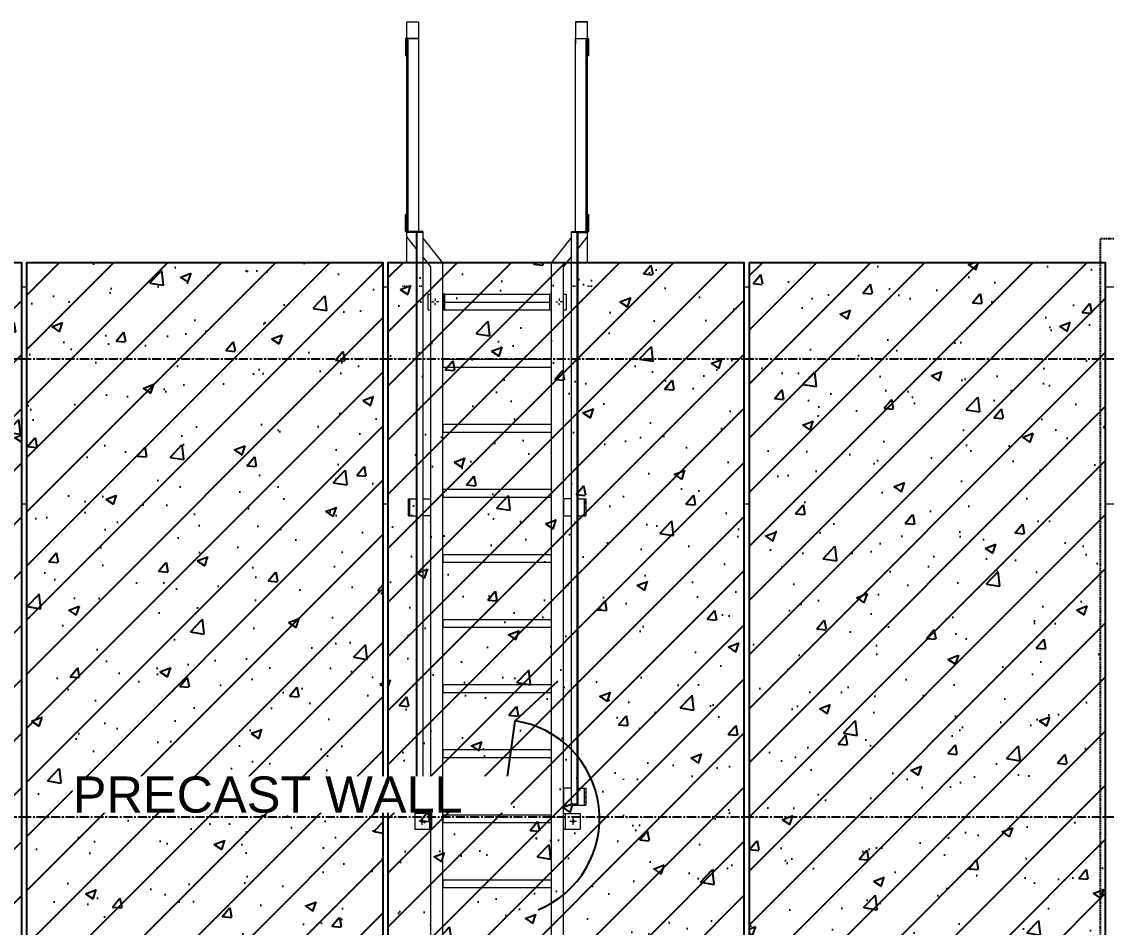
# Model space of a CAD drawing. Header units: millimetres. Extents: x -187664 to 435448, y -313239 to 299894.
# Drawn here: x 422277 to 426779, y 146920 to 150678 of the extents above; entities that cross this region are included whole.
import ezdxf
from ezdxf.enums import TextEntityAlignment as Align

# ---------------------------------------------------------------- set-up
doc = ezdxf.new("R2010")
doc.units = ezdxf.units.MM
doc.set_wipeout_variables(frame=1)
for name, pattern in [('CENTER', [2, 1.25, -0.25, 0.25, -0.25]), ('HIDDEN', [0.375, 0.25, -0.125]), ('XKITLINE00', [0]), ('XKITLINE02', [4, 2, -2])]:
    doc.linetypes.add(name, pattern=pattern)
for name, color, linetype in [('000 - CONCRETE_COL_HATCH_', 7, 'Continuous'), ('000 - CONCRETE_PRECAST_MAIN_COLOR_1', 7, 'Continuous'), ('000 - CONCRETE_PRECAST_WIPEOUT_', 7, 'Continuous'), ('000 - EXISTING_BUILDING_MAIN_COLOR_1', 7, 'Continuous'), ('000 - EXISTING_CANOPY_MAIN_COLOR_1', 7, 'Continuous'), ('000 - EXISTING_DIM_MAIN_COLOR_251', 7, 'Continuous')]:
    doc.layers.add(name, color=color, linetype=linetype)
doc.layers.add('000 - EXISTING_LOUVERS_DEF_SUB', color=7, linetype='Continuous', plot=False)
doc.layers.add('Part', color=7, linetype='Continuous', lineweight=0)
doc.layers.add('Z-230_A_LEVEL', color=7, linetype='Continuous', lineweight=9)
doc.styles.add('Arial_2', font='arial.ttf', dxfattribs={"height": 300})
doc.styles.add('RomanS', font='arial.ttf', dxfattribs={"width": 0.8})
pattern_1 = [(50, (1531882.3, 695178.04), (455.46167, -39.84771), [47.625, -523.875]), (355, (1531882.3, 695178.04), (-88.10855, 477.64211), [38.1, -419.10146]), (100.451445, (1531920.25, 695174.7), (367.35312, 437.79438), [40.47502, -445.22561]), (46.1842, (1531882.3, 695305.04), (677.6976, -105.10582), [71.4375, -785.8125]), (96.635558, (1531938.8, 695296.3), (593.51034, 618.5653), [60.71256, -667.83902]), (351.18415, (1531882.3, 695305.04), (593.51034, 618.5653), [57.14992, -628.64933]), (21, (1531945.8, 695273.3), (379.03598, -255.662995), [47.625, -523.875]), (326, (1531945.8, 695273.3), (154.50507, 460.46992), [38.1, -419.1]), (71.451445, (1531977.4, 695252), (533.54105, 204.80692), [40.47502, -445.22484]), (37.5, (1531882.3, 695178.04), (7.721508, 211.387597), [0, -414.02, 0, -425.45, 0, -420.6875]), (7.5, (1531882.3, 695178.04), (167.049156, 250.451437), [0, -242.57, 0, -404.495, 0, -160.3375]), (327.5, (1531740.69, 695178.04), (338.976488, -14.32186), [0, -158.75, 0, -495.3, 0, -657.225]), (317.5, (1531677.2, 695178.04), (370.322953, 63.56623), [0, -206.375, 0, -328.93, 0, -466.725])]

# ---------------------------------------------------------------- blocks, each defined once
blk = doc.blocks.new('*A26202537')
at = {"layer": '000 - EXISTING_BUILDING_MAIN_COLOR_1', "color": 7, "linetype": 'XKITLINE00', "lineweight": 0}
for p, q in [((794.477992, 75.668856), (794.078806, 75.668856)), ((794.477992, 69.268862), (794.477992, 75.668856)), ((794.077992, 69.828862), (794.077992, 75.108862)), ((794.077992, 69.088464), (794.077992, 69.268862)), ((794.387463, 68.70191), (794.077992, 69.088464)), ((795.278581, 68.228857), (794.622104, 69.04885)), ((794.878581, 68.088464), (794.622104, 68.408825)), ((794.878581, 60.388862), (794.878581, 68.088464)), ((795.278581, 32.668862), (795.278581, 68.228857)), ((794.878581, 50.788862), (794.878581, 59.828862)), ((794.878581, 32.668862), (794.878581, 50.228862))]:
    blk.add_line(p, q, dxfattribs=at)
blk = doc.blocks.new('*A26212538')
at = {"layer": '000 - EXISTING_BUILDING_MAIN_COLOR_1', "color": 7, "linetype": 'XKITLINE00', "lineweight": 0}
for p, q in [((799.679112, 69.268862), (799.679112, 75.668856)), ((799.679112, 75.668856), (800.079112, 75.668856)), ((800.079112, 69.828862), (800.079112, 75.108862)), ((800.079112, 69.088464), (800.079112, 69.268862)), ((798.878523, 68.228857), (799.535395, 69.049343)), ((799.770036, 68.702403), (800.079112, 69.088464)), ((798.878523, 32.668862), (798.878523, 68.228857)), ((799.278523, 68.088464), (799.535395, 68.409317)), ((799.278523, 32.668862), (799.278523, 68.088464))]:
    blk.add_line(p, q, dxfattribs=at)
blk = doc.blocks.new('*A26312548')
at = {"layer": 'Part', "color": 7, "linetype": 'XKITLINE00', "lineweight": 0}
for p, q in [((781.286157, 67.428862), (781.446157, 67.428862)), ((793.286157, 67.428862), (793.446157, 67.428862)), ((805.286157, 67.428862), (805.446157, 67.428862)), ((817.286157, 67.428862), (868.966152, 67.428862)), ((781.286157, 65.028862), (781.446157, 65.028862)), ((793.286157, 65.028862), (793.446157, 65.028862)), ((805.286157, 65.028862), (805.446157, 65.028862)), ((817.286157, 65.028862), (868.966152, 65.028862))]:
    blk.add_line(p, q, dxfattribs=at)
blk = doc.blocks.new('*A26322549')
at = {"layer": 'Part', "color": 7, "linetype": 'XKITLINE00', "lineweight": 0}
for p, q in [((781.286157, 65.028862), (781.446157, 65.028862)), ((793.286157, 65.028862), (793.446157, 65.028862)), ((805.286157, 65.028862), (805.446157, 65.028862)), ((817.286157, 65.028862), (864.16613, 65.028862)), ((781.286157, 60.228862), (781.446157, 60.228862)), ((793.286157, 60.228862), (793.446157, 60.228862)), ((805.286157, 60.228862), (805.446157, 60.228862)), ((817.286157, 60.228862), (864.16613, 60.228862))]:
    blk.add_line(p, q, dxfattribs=at)
blk = doc.blocks.new('*A26332550')
at = {"layer": '000 - EXISTING_BUILDING_MAIN_COLOR_1', "color": 7, "linetype": 'XKITLINE00', "lineweight": 0}
for p, q in [((794.622104, 69.228862), (794.387463, 69.228862)), ((794.387463, 69.228862), (794.387463, 50.268862)), ((794.422104, 50.268862), (794.422104, 69.228862)), ((794.622104, 50.268862), (794.622104, 69.228862)), ((794.387463, 50.268862), (794.622104, 50.268862))]:
    blk.add_line(p, q, dxfattribs=at)
blk = doc.blocks.new('*A26342551')
at = {"layer": '000 - EXISTING_BUILDING_MAIN_COLOR_1', "color": 7, "linetype": 'XKITLINE00', "lineweight": 0}
for p, q in [((799.770036, 69.228862), (799.535395, 69.228862)), ((799.535395, 69.228862), (799.535395, 50.268862)), ((799.735395, 50.268862), (799.735395, 69.228862)), ((799.770036, 50.268862), (799.770036, 69.228862)), ((799.535395, 50.268862), (799.770036, 50.268862))]:
    blk.add_line(p, q, dxfattribs=at)
blk = doc.blocks.new('*A26852598')
at = {"layer": '000 - EXISTING_BUILDING_MAIN_COLOR_1'}
blk.add_hatch(color=7, dxfattribs=at).paths.add_polyline_path([(794.573, 49.634), (794.563, 49.637), (794.553, 49.642), (794.545, 49.649), (794.538, 49.658), (794.532, 49.667), (794.529, 49.678), (794.528, 49.689), (794.529, 49.7), (794.532, 49.71), (794.538, 49.72), (794.545, 49.728), (794.553, 49.735), (794.563, 49.741), (794.573, 49.744), (794.584, 49.745), (794.595, 49.744), (794.606, 49.741), (794.615, 49.735), (794.624, 49.728), (794.631, 49.72), (794.636, 49.71), (794.639, 49.7), (794.64, 49.689), (794.639, 49.678), (794.636, 49.667), (794.631, 49.658), (794.624, 49.649), (794.615, 49.642), (794.606, 49.637), (794.595, 49.634), (794.584, 49.633)], flags=17)
at = {"layer": '000 - EXISTING_BUILDING_MAIN_COLOR_1', "color": 7, "linetype": 'XKITLINE00', "lineweight": 0}
for p, q in [((794.584, 49.577), (794.584, 49.801)), ((794.696, 49.689), (794.472, 49.689))]:
    blk.add_line(p, q, dxfattribs=at)
blk = doc.blocks.new('*A26862599')
at = {"layer": '000 - EXISTING_BUILDING_MAIN_COLOR_1'}
blk.add_hatch(color=7, dxfattribs=at).paths.add_polyline_path([(799.609, 49.744), (799.62, 49.741), (799.63, 49.735), (799.638, 49.728), (799.645, 49.72), (799.65, 49.71), (799.653, 49.7), (799.655, 49.689), (799.653, 49.678), (799.65, 49.667), (799.645, 49.658), (799.638, 49.649), (799.63, 49.642), (799.62, 49.637), (799.609, 49.634), (799.599, 49.633), (799.588, 49.634), (799.577, 49.637), (799.567, 49.642), (799.559, 49.649), (799.552, 49.658), (799.547, 49.667), (799.544, 49.678), (799.543, 49.689), (799.544, 49.7), (799.547, 49.71), (799.552, 49.72), (799.559, 49.728), (799.567, 49.735), (799.577, 49.741), (799.588, 49.744), (799.599, 49.745)], flags=17)
at = {"layer": '000 - EXISTING_BUILDING_MAIN_COLOR_1', "color": 7, "linetype": 'XKITLINE00', "lineweight": 0}
for p, q in [((799.599, 49.577), (799.599, 49.801)), ((799.487, 49.689), (799.711, 49.689))]:
    blk.add_line(p, q, dxfattribs=at)
blk = doc.blocks.new('*A26872600')
at = {"layer": '000 - EXISTING_BUILDING_MAIN_COLOR_1', "color": 7, "linetype": 'XKITLINE00', "lineweight": 0}
for p, q in [((794.904181, 49.948862), (794.344181, 49.948862)), ((794.344181, 49.948862), (794.344181, 49.428862)), ((794.840181, 49.428862), (794.840181, 49.948862)), ((794.904181, 49.428862), (794.904181, 49.948862)), ((794.344181, 49.428862), (794.904181, 49.428862))]:
    blk.add_line(p, q, dxfattribs=at)
blk = doc.blocks.new('*A26882601')
at = {"layer": '000 - EXISTING_BUILDING_MAIN_COLOR_1', "color": 7, "linetype": 'XKITLINE00', "lineweight": 0}
for p, q in [((799.278523, 49.948862), (799.838523, 49.948862)), ((799.278523, 49.428862), (799.278523, 49.948862)), ((799.342523, 49.428862), (799.342523, 49.948862)), ((799.838523, 49.948862), (799.838523, 49.428862)), ((799.278523, 49.428862), (799.838523, 49.428862))]:
    blk.add_line(p, q, dxfattribs=at)
blk = doc.blocks.new('*A26892602')
at = {"layer": '000 - EXISTING_BUILDING_MAIN_COLOR_1', "color": 7, "linetype": 'XKITLINE00', "lineweight": 0}
for p, q in [((795.278912, 54.228862), (798.878523, 54.228862)), ((795.278912, 53.956862), (795.278912, 54.228862)), ((798.878523, 53.956862), (795.278912, 53.956862))]:
    blk.add_line(p, q, dxfattribs=at)
blk = doc.blocks.new('*A26902603')
at = {"layer": '000 - EXISTING_BUILDING_MAIN_COLOR_1', "color": 7, "linetype": 'XKITLINE00', "lineweight": 0}
for p, q in [((795.278912, 52.068862), (798.878523, 52.068862)), ((795.278912, 51.796862), (795.278912, 52.068862)), ((798.878523, 51.796862), (795.278912, 51.796862))]:
    blk.add_line(p, q, dxfattribs=at)
blk = doc.blocks.new('*A26912604')
at = {"layer": '000 - EXISTING_BUILDING_MAIN_COLOR_1', "color": 7, "linetype": 'XKITLINE00', "lineweight": 0}
for p, q in [((795.278912, 49.908862), (798.878523, 49.908862)), ((795.278912, 49.636862), (795.278912, 49.908862)), ((798.878523, 49.636862), (795.278912, 49.636862))]:
    blk.add_line(p, q, dxfattribs=at)
blk = doc.blocks.new('*A26922605')
at = {"layer": '000 - EXISTING_BUILDING_MAIN_COLOR_1', "color": 7, "linetype": 'XKITLINE00', "lineweight": 0}
for p, q in [((795.278912, 47.748862), (798.878523, 47.748862)), ((795.278912, 47.476862), (795.278912, 47.748862)), ((798.878523, 47.476862), (795.278912, 47.476862))]:
    blk.add_line(p, q, dxfattribs=at)
blk = doc.blocks.new('*A27042615')
at = {"layer": '000 - EXISTING_BUILDING_MAIN_COLOR_1', "color": 7, "linetype": 'XKITLINE00', "lineweight": 0}
for p, q in [((794.135347, 50.788862), (794.387598, 50.788862)), ((794.135347, 50.228862), (794.135347, 50.788862)), ((794.17636, 50.228862), (794.17636, 50.788862)), ((794.622104, 50.788862), (794.879488, 50.788862)), ((794.879455, 50.228862), (794.879455, 50.788862)), ((799.535395, 50.788862), (799.27884, 50.788862)), ((799.27884, 50.788862), (799.27884, 50.228862)), ((799.770036, 50.788862), (800.022202, 50.788862)), ((799.98118, 50.228862), (799.98118, 50.788862)), ((800.022202, 50.788862), (800.022202, 50.228862)), ((794.879455, 50.228862), (794.135347, 50.228862)), ((794.879488, 50.228862), (794.879455, 50.228862)), ((799.27884, 50.228862), (800.022202, 50.228862))]:
    blk.add_line(p, q, dxfattribs=at)
blk = doc.blocks.new('*U5322')
at = {"color": 7}
blk.add_wipeout([(0, 0), (1480, 0), (1480, 4450), (0, 4450)], dxfattribs=at).dxf.layer = '000 - CONCRETE_PRECAST_WIPEOUT_'
at = {"layer": '000 - CONCRETE_COL_HATCH_'}
h = blk.add_hatch(dxfattribs=at)
h.set_pattern_fill('ANSI31')
h.set_pattern_definition([(45, (1531882.3, 699128.04), (-112.253202, 112.253202), [])])
h.paths.add_polyline_path([(0, 0), (1480, 0), (1480, 4450), (0, 4450)])
h = blk.add_hatch(dxfattribs=at)
h.set_pattern_fill('AR-CONC', scale=0.05)
h.set_pattern_definition(pattern_1)
h.paths.add_polyline_path([(0, 0), (1480, 0), (1480, 4450), (0, 4450)])
at = {"layer": '000 - CONCRETE_PRECAST_MAIN_COLOR_1', "color": 7}
blk.add_lwpolyline([(0, 0), (1480, 0), (1480, 4450), (0, 4450)], close=True, dxfattribs=at)
blk = doc.blocks.new('*U5321')
at = {"color": 7}
blk.add_wipeout([(0, 0), (1480, 0), (1480, 4530), (0, 4530)], dxfattribs=at).dxf.layer = '000 - CONCRETE_PRECAST_WIPEOUT_'
at = {"layer": '000 - CONCRETE_COL_HATCH_'}
h = blk.add_hatch(dxfattribs=at)
h.set_pattern_fill('ANSI31')
h.set_pattern_definition([(45, (1531882.3, 699208.04), (-112.253202, 112.253202), [])])
h.paths.add_polyline_path([(0, 0), (1480, 0), (1480, 4530), (0, 4530)])
h = blk.add_hatch(dxfattribs=at)
h.set_pattern_fill('AR-CONC', scale=0.05)
h.set_pattern_definition(pattern_1)
h.paths.add_polyline_path([(0, 0), (1480, 0), (1480, 4530), (0, 4530)])
at = {"layer": '000 - CONCRETE_PRECAST_MAIN_COLOR_1', "color": 7}
blk.add_lwpolyline([(0, 0), (1480, 0), (1480, 4530), (0, 4530)], close=True, dxfattribs=at)
blk = doc.blocks.new('*A238237')
at = {"layer": '000 - EXISTING_BUILDING_MAIN_COLOR_1', "color": 7, "linetype": 'XKITLINE00', "lineweight": 0}
for p, q in [((794.17636, 50.66874), (794.135347, 50.627727)), ((794.17636, 50.507605), (794.135347, 50.466592)), ((799.98118, 50.788862), (799.98118, 50.788862)), ((800.022202, 50.668713), (799.98118, 50.62769)), ((800.022202, 50.50754), (799.98118, 50.466518)), ((794.17636, 50.34647), (794.135347, 50.305457)), ((800.022202, 50.346368), (799.98118, 50.305345))]:
    blk.add_line(p, q, dxfattribs=at)
blk = doc.blocks.new('*A245244')
at = {"layer": '000 - EXISTING_BUILDING_MAIN_COLOR_1', "color": 7, "linetype": 'XKITLINE00', "lineweight": 0}
for p, q in [((794.038806, 75.668862), (794.038806, 75.668862)), ((794.038806, 75.668862), (794.038806, 75.668862)), ((800.079112, 75.668862), (800.079112, 75.668862)), ((800.079112, 75.668862), (800.079112, 75.668862)), ((794.078806, 75.551708), (794.038806, 75.511708)), ((794.078806, 75.394553), (794.038806, 75.354553)), ((800.119112, 75.551708), (800.079112, 75.511708)), ((800.119112, 75.394553), (800.079112, 75.354553)), ((794.078806, 75.237399), (794.038806, 75.197399)), ((800.119112, 75.237399), (800.079112, 75.197399))]:
    blk.add_line(p, q, dxfattribs=at)
blk = doc.blocks.new('*A248247')
at = {"layer": '000 - EXISTING_BUILDING_MAIN_COLOR_1', "color": 7, "linetype": 'XKITLINE00', "lineweight": 0}
for p, q in [((794.17636, 60.26874), (794.135347, 60.227727)), ((799.98118, 60.388862), (799.98118, 60.388862)), ((799.98118, 60.388862), (799.98118, 60.388862)), ((800.022202, 60.268713), (799.98118, 60.22769)), ((794.17636, 60.107605), (794.135347, 60.066592)), ((794.17636, 59.94647), (794.135347, 59.905457)), ((800.022202, 60.10754), (799.98118, 60.066518)), ((800.022202, 59.946368), (799.98118, 59.905345))]:
    blk.add_line(p, q, dxfattribs=at)
blk = doc.blocks.new('*A249248')
at = {"layer": '000 - EXISTING_BUILDING_MAIN_COLOR_1', "color": 7, "linetype": 'XKITLINE00', "lineweight": 0}
for p, q in [((794.038777, 69.828862), (794.038777, 69.828862)), ((794.038777, 69.828862), (794.038777, 69.828862)), ((794.078777, 69.711708), (794.038777, 69.671708)), ((794.078777, 69.554553), (794.038777, 69.514553)), ((800.079083, 69.828862), (800.079083, 69.828862)), ((800.079083, 69.828862), (800.079083, 69.828862)), ((800.119083, 69.711708), (800.079083, 69.671708)), ((800.119083, 69.554553), (800.079083, 69.514553)), ((794.078777, 69.397399), (794.038777, 69.357399)), ((800.119083, 69.397399), (800.079083, 69.357399))]:
    blk.add_line(p, q, dxfattribs=at)
blk = doc.blocks.new('*A19351875')
at = {"layer": '000 - EXISTING_BUILDING_MAIN_COLOR_1', "color": 7, "linetype": 'XKITLINE00', "lineweight": 0}
for p, q in [((649.863606, -41.94437), (650.023606, -41.94437)), ((661.863606, -41.94437), (661.903604, -41.94437)), ((649.863606, -43.14437), (650.023606, -43.14437)), ((661.863606, -43.14437), (661.903604, -43.14437))]:
    blk.add_line(p, q, dxfattribs=at)
blk = doc.blocks.new('*A27342645')
at = {"layer": '000 - EXISTING_BUILDING_MAIN_COLOR_1', "color": 7, "linetype": 'XKITLINE00', "lineweight": 0}
for p, q in [((795.278912, 58.548862), (798.878523, 58.548862)), ((795.278912, 58.276862), (795.278912, 58.548862)), ((798.878523, 58.276862), (795.278912, 58.276862))]:
    blk.add_line(p, q, dxfattribs=at)
blk = doc.blocks.new('*A27352646')
at = {"layer": '000 - EXISTING_BUILDING_MAIN_COLOR_1', "color": 7, "linetype": 'XKITLINE00', "lineweight": 0}
for p, q in [((795.278912, 56.388862), (798.878523, 56.388862)), ((795.278912, 56.116862), (795.278912, 56.388862)), ((798.878523, 56.116862), (795.278912, 56.116862))]:
    blk.add_line(p, q, dxfattribs=at)
blk = doc.blocks.new('*A27362647')
at = {"layer": '000 - EXISTING_BUILDING_MAIN_COLOR_1', "color": 7, "linetype": 'XKITLINE00', "lineweight": 0}
for p, q in [((795.278912, 65.028862), (798.878523, 65.028862)), ((795.278912, 64.756862), (795.278912, 65.028862)), ((798.878523, 64.756862), (795.278912, 64.756862))]:
    blk.add_line(p, q, dxfattribs=at)
blk = doc.blocks.new('*A27372648')
at = {"layer": '000 - EXISTING_BUILDING_MAIN_COLOR_1', "color": 7, "linetype": 'XKITLINE00', "lineweight": 0}
for p, q in [((795.278912, 62.868862), (798.878523, 62.868862)), ((795.278912, 62.596862), (795.278912, 62.868862)), ((798.878523, 62.596862), (795.278912, 62.596862))]:
    blk.add_line(p, q, dxfattribs=at)
blk = doc.blocks.new('*A27382649')
at = {"layer": '000 - EXISTING_BUILDING_MAIN_COLOR_1', "color": 7, "linetype": 'XKITLINE00', "lineweight": 0}
for p, q in [((795.278912, 60.708862), (798.878523, 60.708862)), ((795.278912, 60.436862), (795.278912, 60.708862)), ((798.878523, 60.436862), (795.278912, 60.436862))]:
    blk.add_line(p, q, dxfattribs=at)
blk = doc.blocks.new('*A27392650')
at = {"layer": '000 - EXISTING_BUILDING_MAIN_COLOR_1', "color": 7, "linetype": 'XKITLINE00', "lineweight": 0}
for p, q in [((794.078806, 75.668862), (794.038806, 75.668862)), ((794.038806, 75.668862), (794.038806, 75.108862)), ((794.078806, 75.108862), (794.078806, 75.668862)), ((800.119112, 75.668862), (800.079112, 75.668862)), ((800.079112, 75.668862), (800.079112, 75.108862)), ((800.119112, 75.108862), (800.119112, 75.668862)), ((794.038806, 75.108862), (794.078806, 75.108862)), ((800.079112, 75.108862), (800.119112, 75.108862))]:
    blk.add_line(p, q, dxfattribs=at)
blk = doc.blocks.new('*A27402651')
at = {"layer": '000 - EXISTING_BUILDING_MAIN_COLOR_1', "color": 7, "linetype": 'XKITLINE00', "lineweight": 0}
blk.add_line((794.077992, 76.228862), (794.477992, 76.228862), dxfattribs=at)
blk = doc.blocks.new('*A27412652')
at = {"layer": '000 - EXISTING_BUILDING_MAIN_COLOR_1', "color": 7, "linetype": 'XKITLINE00', "lineweight": 0}
for p, q in [((794.077992, 75.668862), (794.077992, 76.228862)), ((794.077992, 76.228862), (794.477992, 76.228862)), ((794.477992, 75.668862), (794.477992, 76.228862)), ((794.078806, 75.668862), (794.477992, 75.668862))]:
    blk.add_line(p, q, dxfattribs=at)
blk = doc.blocks.new('*A27422653')
at = {"layer": '000 - EXISTING_BUILDING_MAIN_COLOR_1', "color": 7, "linetype": 'XKITLINE00', "lineweight": 0}
blk.add_line((799.678806, 76.228862), (800.078806, 76.228862), dxfattribs=at)
blk = doc.blocks.new('*A27432654')
at = {"layer": '000 - EXISTING_BUILDING_MAIN_COLOR_1', "color": 7, "linetype": 'XKITLINE00', "lineweight": 0}
for p, q in [((799.678806, 76.228862), (799.678806, 75.503177)), ((800.078806, 76.228862), (799.678806, 76.228862)), ((800.078806, 75.668862), (800.078806, 76.228862)), ((799.678806, 75.668862), (800.078806, 75.668862)), ((799.678806, 75.503177), (799.679112, 75.503177))]:
    blk.add_line(p, q, dxfattribs=at)
blk = doc.blocks.new('*A27492659')
at = {"layer": '000 - EXISTING_BUILDING_MAIN_COLOR_1', "color": 7, "linetype": 'XKITLINE00', "lineweight": 0}
for p, q in [((794.135347, 60.388862), (794.387598, 60.388862)), ((794.135347, 59.828862), (794.135347, 60.388862)), ((794.17636, 59.828862), (794.17636, 60.388862)), ((794.622104, 60.388862), (794.879488, 60.388862)), ((794.879455, 59.828862), (794.879455, 60.388862)), ((799.535395, 60.388862), (799.27884, 60.388862)), ((799.27884, 60.388862), (799.27884, 59.828862)), ((799.770036, 60.388862), (800.022202, 60.388862)), ((799.98118, 59.828862), (799.98118, 60.388862)), ((800.022202, 60.388862), (800.022202, 59.828862)), ((794.135347, 59.828862), (794.387598, 59.828862)), ((794.879455, 59.828862), (794.622104, 59.828862)), ((794.879488, 59.828862), (794.879455, 59.828862)), ((799.27884, 59.828862), (799.535395, 59.828862)), ((799.770036, 59.828862), (800.022202, 59.828862))]:
    blk.add_line(p, q, dxfattribs=at)
blk = doc.blocks.new('*A27532663')
at = {"layer": '000 - EXISTING_BUILDING_MAIN_COLOR_1', "color": 7, "linetype": 'XKITLINE00', "lineweight": 0}
blk.add_line((794.077992, 68.228862), (794.077992, 69.088464), dxfattribs=at)
blk = doc.blocks.new('*A27542664')
at = {"layer": '000 - EXISTING_BUILDING_MAIN_COLOR_1', "color": 7, "linetype": 'XKITLINE00', "lineweight": 0}
for p, q in [((799.678806, 69.268862), (799.678806, 75.503113)), ((800.078806, 68.228862), (800.078806, 69.088082))]:
    blk.add_line(p, q, dxfattribs=at)
blk = doc.blocks.new('*A27552665')
at = {"layer": '000 - EXISTING_BUILDING_MAIN_COLOR_1', "color": 7, "linetype": 'XKITLINE00', "lineweight": 0}
for p, q in [((794.038777, 69.828862), (794.038486, 69.828862)), ((794.038486, 69.828862), (794.078777, 69.828862)), ((794.038486, 69.268862), (794.038486, 69.828862)), ((794.038777, 69.268862), (794.038777, 69.828862)), ((794.078777, 69.268862), (794.078777, 69.828862)), ((800.07899, 69.828862), (800.079083, 69.828862)), ((800.079083, 69.828862), (800.119083, 69.828862)), ((800.079083, 69.268862), (800.079083, 69.828862)), ((800.119083, 69.268862), (800.119083, 69.828862)), ((794.038486, 69.268862), (794.078777, 69.268862)), ((800.07899, 69.268862), (800.119083, 69.268862))]:
    blk.add_line(p, q, dxfattribs=at)
blk = doc.blocks.new('*A27562666')
at = {"layer": '000 - EXISTING_BUILDING_MAIN_COLOR_1', "color": 7, "linetype": 'XKITLINE00', "lineweight": 0}
for p, q in [((794.782912, 67.188862), (794.878581, 67.188862)), ((794.782912, 66.668862), (794.782912, 67.188862)), ((795.278581, 67.188862), (795.278912, 67.188862)), ((795.342912, 67.188862), (795.278912, 67.188862)), ((795.278912, 67.188862), (795.278912, 66.668862)), ((795.342912, 66.668862), (795.342912, 67.188862)), ((794.782912, 66.668862), (794.878581, 66.668862)), ((795.278581, 66.668862), (795.278912, 66.668862)), ((795.278912, 66.668862), (795.342912, 66.668862))]:
    blk.add_line(p, q, dxfattribs=at)
blk = doc.blocks.new('*A27572667')
at = {"layer": '000 - EXISTING_BUILDING_MAIN_COLOR_1', "color": 7, "linetype": 'XKITLINE02', "lineweight": 0}
for p, q in [((793.941992, 67.468862), (793.941992, 67.428862)), ((793.941992, 67.468862), (793.941992, 67.428862)), ((793.997992, 67.468862), (793.997992, 67.428862)), ((793.997992, 67.468862), (793.997992, 67.428862)), ((794.053992, 67.468862), (794.053992, 67.428862)), ((794.053992, 67.468862), (794.053992, 67.428862)), ((794.501992, 67.468862), (794.501992, 67.428862)), ((794.501992, 67.468862), (794.501992, 67.428862)), ((794.557992, 67.468862), (794.557992, 67.428862)), ((794.557992, 67.468862), (794.557992, 67.428862)), ((794.613992, 67.468862), (794.613992, 67.428862)), ((794.613992, 67.468862), (794.613992, 67.428862))]:
    blk.add_line(p, q, dxfattribs=at)
blk = doc.blocks.new('*A27582668')
at = {"layer": '000 - EXISTING_BUILDING_MAIN_COLOR_1', "color": 7, "linetype": 'XKITLINE00', "lineweight": 0}
for p, q in [((795.022912, 67.040862), (795.022912, 66.96627)), ((794.910912, 66.928862), (794.985504, 66.928862)), ((795.022912, 66.816862), (795.022912, 66.891454)), ((795.134912, 66.928862), (795.06032, 66.928862))]:
    blk.add_line(p, q, dxfattribs=at)
blk = doc.blocks.new('*A27592669')
at = {"layer": '000 - EXISTING_BUILDING_MAIN_COLOR_1', "color": 7, "linetype": 'XKITLINE00', "lineweight": 0}
blk.add_line((795.342832, 66.668862), (798.814832, 66.668862), dxfattribs=at)
blk = doc.blocks.new('*A27602670')
at = {"layer": '000 - EXISTING_BUILDING_MAIN_COLOR_1', "color": 7, "linetype": 'XKITLINE00', "lineweight": 0}
for p, q in [((798.878832, 67.188862), (798.814832, 67.188862)), ((798.814832, 67.188862), (798.814832, 66.668862)), ((798.878832, 66.668862), (798.878832, 67.188862)), ((799.278523, 67.188862), (799.374832, 67.188862)), ((799.374832, 67.188862), (799.374832, 66.668862)), ((798.814832, 66.668862), (798.878832, 66.668862)), ((799.278523, 66.668862), (799.374832, 66.668862))]:
    blk.add_line(p, q, dxfattribs=at)
blk = doc.blocks.new('*A27612671')
at = {"layer": '000 - EXISTING_BUILDING_MAIN_COLOR_1', "color": 7, "linetype": 'XKITLINE00', "lineweight": 0}
for p, q in [((795.342912, 67.188862), (798.814832, 67.188862)), ((795.342912, 66.916862), (798.814832, 66.916862))]:
    blk.add_line(p, q, dxfattribs=at)
blk = doc.blocks.new('*A27622672')
at = {"layer": '000 - EXISTING_BUILDING_MAIN_COLOR_1', "color": 7, "linetype": 'XKITLINE02', "lineweight": 0}
for p, q in [((799.542806, 67.468862), (799.542806, 67.428862)), ((799.542806, 67.468862), (799.542806, 67.428862)), ((799.598806, 67.468862), (799.598806, 67.428862)), ((799.598806, 67.468862), (799.598806, 67.428862)), ((799.654806, 67.468862), (799.654806, 67.428862)), ((799.654806, 67.468862), (799.654806, 67.428862)), ((800.102806, 67.468862), (800.102806, 67.428862)), ((800.102806, 67.468862), (800.102806, 67.428862)), ((800.158806, 67.468862), (800.158806, 67.428862)), ((800.158806, 67.468862), (800.158806, 67.428862)), ((800.214806, 67.468862), (800.214806, 67.428862)), ((800.214806, 67.468862), (800.214806, 67.428862))]:
    blk.add_line(p, q, dxfattribs=at)
blk = doc.blocks.new('*A27632673')
at = {"layer": '000 - EXISTING_BUILDING_MAIN_COLOR_1', "color": 7, "linetype": 'XKITLINE00', "lineweight": 0}
for p, q in [((799.134832, 67.040862), (799.134832, 66.96627)), ((799.022832, 66.928862), (799.097424, 66.928862)), ((799.134832, 66.816862), (799.134832, 66.891454)), ((799.246832, 66.928862), (799.17224, 66.928862))]:
    blk.add_line(p, q, dxfattribs=at)
blk = doc.blocks.new('*A27642674')
at = {"layer": '000 - EXISTING_BUILDING_MAIN_COLOR_1', "color": 7, "linetype": 'XKITLINE00', "lineweight": 0}
for p, q in [((794.078778, 75.628868), (794.118778, 75.628868)), ((794.118778, 69.268862), (794.118778, 75.628868)), ((794.078778, 69.828862), (794.078778, 75.108862)), ((794.078778, 69.268862), (794.079178, 69.268862))]:
    blk.add_line(p, q, dxfattribs=at)
blk = doc.blocks.new('*A27652675')
at = {"layer": '000 - EXISTING_BUILDING_MAIN_COLOR_1', "color": 7, "linetype": 'XKITLINE00', "lineweight": 0}
for p, q in [((794.615372, 69.268862), (794.079178, 69.268862)), ((794.079178, 69.228862), (794.079178, 69.268862)), ((794.415367, 69.228862), (794.079178, 69.228862)), ((794.415367, 69.268862), (794.415367, 69.228862)), ((794.615372, 69.228862), (794.615372, 69.268862))]:
    blk.add_line(p, q, dxfattribs=at)
blk = doc.blocks.new('*A27662676')
at = {"layer": '000 - EXISTING_BUILDING_MAIN_COLOR_1', "color": 7, "linetype": 'XKITLINE00', "lineweight": 0}
for p, q in [((800.038806, 69.268862), (800.038806, 75.628868)), ((800.038806, 75.628868), (800.078806, 75.628868)), ((800.078806, 69.268862), (800.078806, 75.628868)), ((800.078406, 69.268862), (800.078806, 69.268862))]:
    blk.add_line(p, q, dxfattribs=at)
blk = doc.blocks.new('*A27672677')
at = {"layer": '000 - EXISTING_BUILDING_MAIN_COLOR_1', "color": 7, "linetype": 'XKITLINE00', "lineweight": 0}
for p, q in [((799.542212, 69.228862), (799.542212, 69.268862)), ((799.542212, 69.268862), (800.078406, 69.268862)), ((799.742217, 69.228862), (799.742217, 69.268862)), ((799.742217, 69.228862), (800.078406, 69.228862)), ((800.078406, 69.228862), (800.078406, 69.268862))]:
    blk.add_line(p, q, dxfattribs=at)
blk = doc.blocks.new('*A26222539')
at = {"layer": '000 - EXISTING_BUILDING_MAIN_COLOR_1', "color": 7, "linetype": 'XKITLINE00', "lineweight": 0}
for p, q in [((793.446157, 68.228862), (794.387463, 68.228862)), ((793.446157, 32.628862), (793.446157, 68.228862)), ((794.622104, 68.228862), (794.766179, 68.228862)), ((795.278581, 68.228862), (798.878528, 68.228862)), ((799.390925, 68.228862), (799.535395, 68.228862)), ((799.770036, 68.228862), (805.286157, 68.228862)), ((805.286157, 32.628862), (805.286157, 68.228862))]:
    blk.add_line(p, q, dxfattribs=at)
blk = doc.blocks.new('*A26232540')
at = {"layer": 'Part', "color": 7, "linetype": 'XKITLINE00', "lineweight": 0}
for p, q in [((781.446157, 68.228862), (793.286157, 68.228862)), ((781.446157, 31.988862), (781.446157, 68.228862)), ((793.286157, 32.628862), (793.286157, 68.228862)), ((791.822123, 31.988862), (781.446157, 31.988862))]:
    blk.add_line(p, q, dxfattribs=at)
blk = doc.blocks.new('*A26242541')
at = {"layer": 'Part', "color": 7, "linetype": 'XKITLINE00', "lineweight": 0}
for p, q in [((769.446157, 68.228862), (781.286157, 68.228862)), ((769.446157, 31.988862), (769.446157, 68.228862)), ((781.286157, 31.988862), (781.286157, 68.228862)), ((781.286157, 31.988862), (769.446157, 31.988862))]:
    blk.add_line(p, q, dxfattribs=at)
blk = doc.blocks.new('*A26252542')
at = {"layer": 'Part', "color": 7, "linetype": 'XKITLINE00', "lineweight": 0}
for p, q in [((805.446157, 68.228862), (817.286157, 68.228862)), ((805.446157, 32.628862), (805.446157, 68.228862)), ((817.286157, 31.988862), (817.286157, 68.228862)), ((815.902123, 31.988862), (817.286157, 31.988862))]:
    blk.add_line(p, q, dxfattribs=at)
blk = doc.blocks.new('W-1-PP19-ST-ENT1-1_20260611-195827_SEC_B2_ST')
at = {"color": 7, "lineweight": 0, "xscale": 125, "yscale": 125, "zscale": 125}
for name in ['*A26242541', '*A26232540', '*A26252542']:
    blk.add_blockref(name, (-82370.8, 109671.4), dxfattribs=at)
at = {"layer": '000 - EXISTING_BUILDING_MAIN_COLOR_1', "color": 7, "lineweight": 0, "xscale": 125, "yscale": 125, "zscale": 125}
for name in ['*A27402651', '*A27412652', '*A27422653', '*A27432654', '*A245244', '*A27392650', '*A27642674', '*A27662676', '*A27552665', '*A249248', '*A27652675', '*A27672677', '*A26222539']:
    blk.add_blockref(name, (-82370.8, 109671.4), dxfattribs=at)
at = {"layer": '000 - EXISTING_DIM_MAIN_COLOR_251', "color": 7, "style": 'RomanS'}
blk.add_attdef('5', text='', height=312.5, dxfattribs=at).set_placement((22800, 120898.4), align=Align.MIDDLE_CENTER)
at = {"layer": '000 - EXISTING_CANOPY_MAIN_COLOR_1', "color": 7}
blk.add_blockref('*U5321', (13810, 113670), dxfattribs=at)
blk.add_blockref('*U5321', (15310, 113670), dxfattribs=at)
blk.add_blockref('*U5322', (16810, 113750), dxfattribs=at)
at = {"layer": '000 - EXISTING_BUILDING_MAIN_COLOR_1', "color": 7}
blk.add_lwpolyline([(17307.3, 116068.9), (17338.8, 116299.1), (17517.8, 116465)], dxfattribs=at)
blk.add_arc((17279.3, 115894.1), 409.3, 292.3065, 81.6357, dxfattribs=at)
at = {"layer": '000 - EXISTING_BUILDING_MAIN_COLOR_1', "color": 7, "lineweight": 0, "xscale": 125, "yscale": 125, "zscale": 125}
for name, p in [('*A26202537', (-82370.8, 109671.4)), ('*A26212538', (-82370.8, 109671.4)), ('*A27542664', (-82370.8, 109671.4)), ('*A27532663', (-82370.8, 109671.4)), ('*A26332550', (-82370.8, 109671.4)), ('*A26342551', (-82370.8, 109671.4)), ('*A27572667', (-82370.8, 109671.4)), ('*A27562666', (-82370.8, 109671.4)), ('*A27612671', (-82370.8, 109671.4)), ('*A27602670', (-82370.8, 109671.4)), ('*A27622672', (-82370.8, 109671.4)), ('*A27582668', (-82370.8, 109671.4)), ('*A27632673', (-82370.8, 109671.4)), ('*A27592669', (-82370.8, 109671.4)), ('*A27362647', (-82370.8, 109671.4)), ('*A27372648', (-82370.8, 109671.4)), ('*A27382649', (-82370.8, 109671.4)), ('*A248247', (-82370.8, 109671.4)), ('*A27492659', (-82370.8, 109671.4)), ('*A27342645', (-82370.8, 109671.4)), ('*A27352646', (-82370.8, 109671.4)), ('*A26892602', (-82370.8, 109671.4)), ('*A26902603', (-82370.8, 109671.4)), ('*A19351875', (-64947.4, 121300.6)), ('*A238237', (-82370.8, 109671.4)), ('*A27042615', (-82370.8, 109671.4)), ('*A26872600', (-82370.8, 109671.4)), ('*A26912604', (-82370.8, 109671.4)), ('*A26882601', (-82370.8, 109671.4)), ('*A26852598', (-82370.8, 109671.4)), ('*A26862599', (-82370.8, 109671.4)), ('*A26922605', (-82370.8, 109671.4))]:
    blk.add_blockref(name, p, dxfattribs=at)
at = {"layer": '000 - EXISTING_CANOPY_MAIN_COLOR_1', "color": 7}
blk.add_blockref('*U5321', (18310, 113670), dxfattribs=at)
at = {"layer": '000 - EXISTING_LOUVERS_DEF_SUB'}
h = blk.add_hatch(dxfattribs=at)
h.set_pattern_fill('ANSI31', scale=100, angle=45)
h.set_pattern_definition([(90, (-90367.88, 83424.1), (-317.5, 0), [])])
h.paths.add_polyline_path([(19769, 118300), (26250, 118300), (26250, 109750), (19769, 109750)])
at = {"layer": '000 - EXISTING_DIM_MAIN_COLOR_251', "color": 7, "linetype": 'CENTER', "ltscale": 30}
for p, q in [((23789.5, 117800), (9676.6, 117800)), ((23789.5, 115900), (9676.6, 115900))]:
    blk.add_line(p, q, dxfattribs=at)
at = {"layer": '000 - EXISTING_LOUVERS_DEF_SUB', "color": 7, "linetype": 'HIDDEN', "ltscale": 20}
blk.add_lwpolyline([(19769, 118300), (26250, 118300), (26250, 109750), (19769, 109750)], close=True, dxfattribs=at)
at = {"color": 7, "lineweight": 0, "xscale": 125, "yscale": 125, "zscale": 125}
for name in ['*A26312548', '*A26322549']:
    blk.add_blockref(name, (-82370.8, 109671.4), dxfattribs=at)
at = {"layer": 'Z-230_A_LEVEL', "color": 7, "insert": (15502.3, 116068.5), "char_height": 150, "width": 1817.264, "attachment_point": 1, "style": 'Arial_2', "bg_fill": 3, "box_fill_scale": 1, "bg_fill_color": 256, "bg_fill_transparency": 0}
blk.add_mtext('PRECAST WALL', dxfattribs=at)

msp = doc.modelspace()

# ---------------------------------------------------------------- block references
at = {"color": 7}
msp.add_blockref('W-1-PP19-ST-ENT1-1_20260611-195827_SEC_B2_ST', (406986.741, 31477.704), dxfattribs=at)

doc.saveas('drawing.dxf')
